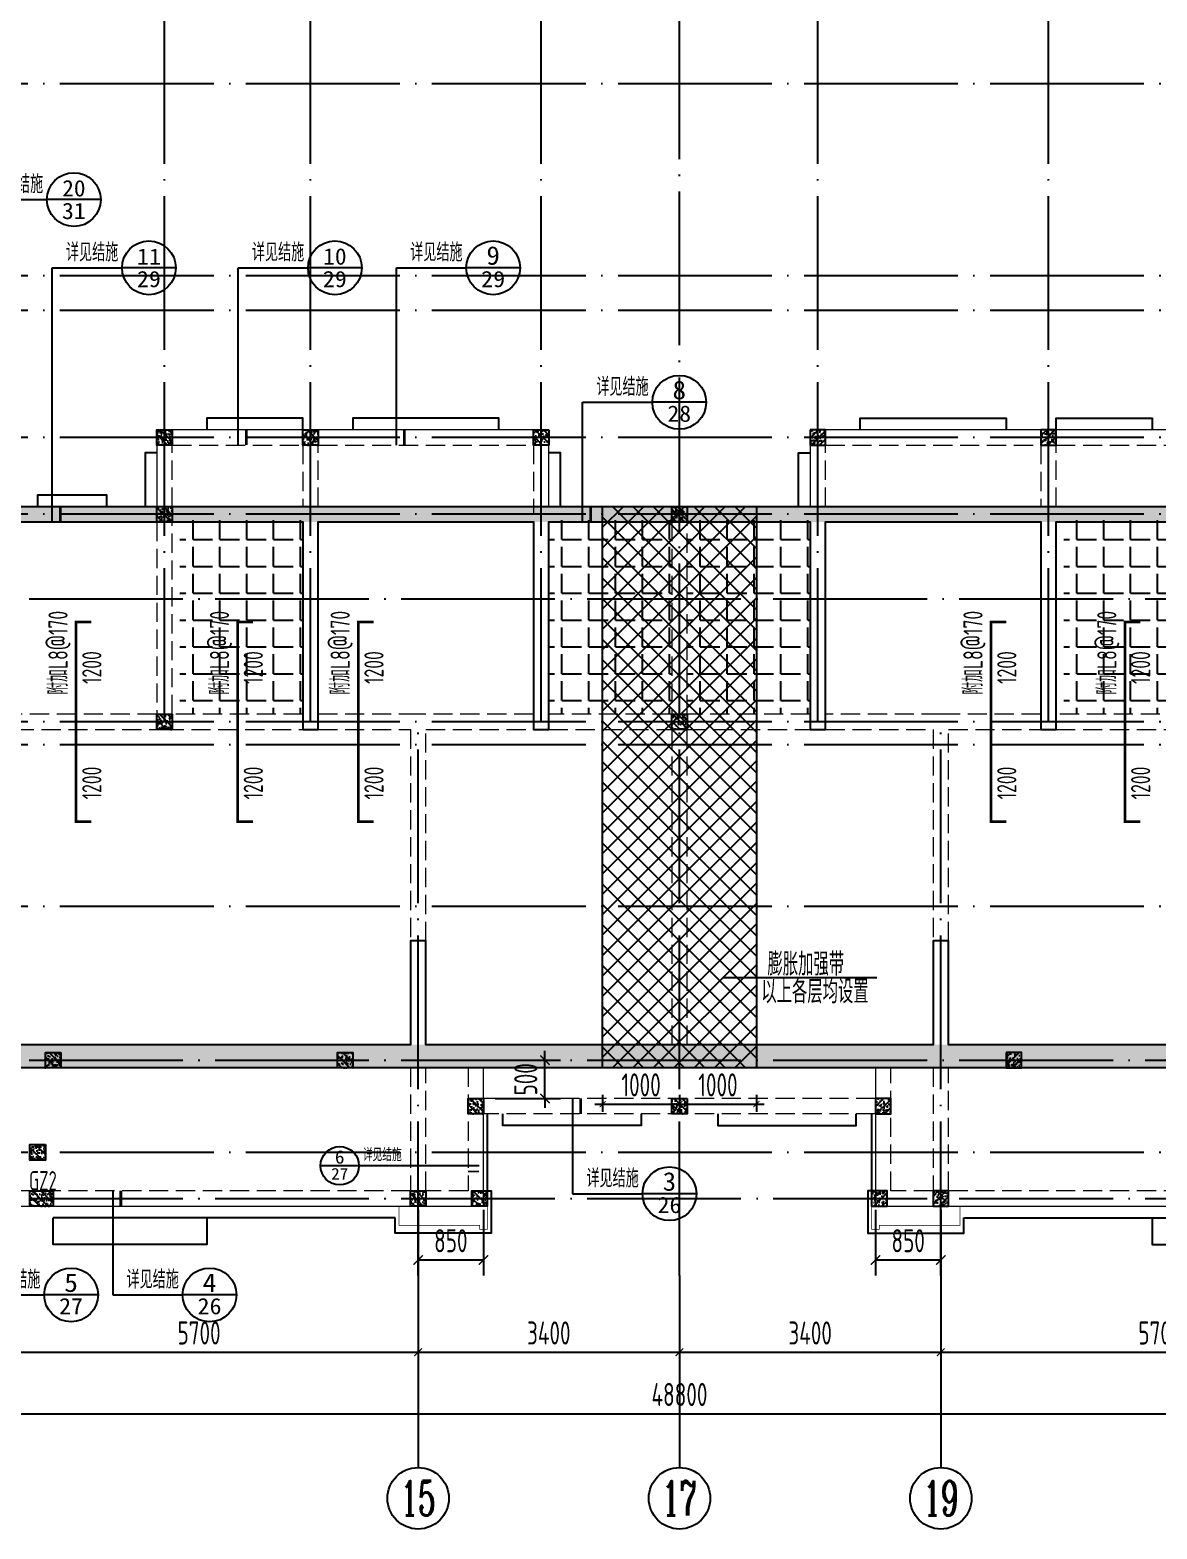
# Model space of a CAD drawing. Extents: x 826826 to 1642106, y -156213 to 399140.
# Drawn here: x 1301711 to 1316373, y 322702 to 342202 of the extents above; entities that cross this region are included whole.
import ezdxf
from ezdxf.enums import TextEntityAlignment as Align

# ---------------------------------------------------------------- set-up
doc = ezdxf.new("R2010")
doc.units = 0
doc.header["$LTSCALE"] = 1000
doc.linetypes.add('DASH', pattern=[0.35, 0.25, -0.1])
doc.linetypes.add('DOTE', pattern=[2.42, 2, -0.2, 0.02, -0.2])
doc.layers.get('0').update_dxf_attribs({"linetype": 'CONTINUOUS'})
doc.layers.get('DEFPOINTS').update_dxf_attribs({"linetype": 'CONTINUOUS'})
for name, color, linetype in [('A-AXIS', 1, 'CONTINUOUS'), ('A-DOTE', 10, 'DOTE'), ('AXIS_TEXT', 4, 'CONTINUOUS'), ('DIM', 2, 'CONTINUOUS'), ('DIM_IDEN', 67, 'CONTINUOUS'), ('HATCH', 8, 'CONTINUOUS'), ('PUB_TEXT', 2, 'CONTINUOUS'), ('ROOF', 183, 'CONTINUOUS'), ('S-B板填充', 251, 'CONTINUOUS'), ('S-B板配筋', 6, 'CONTINUOUS'), ('S-B板配筋号', 7, 'CONTINUOUS'), ('S-L主梁线', 4, 'DASH'), ('S-Q墙实线', 6, 'CONTINUOUS'), ('S-Q墙标注', 3, 'CONTINUOUS'), ('S-Y一般标注', 3, 'CONTINUOUS'), ('S-构造柱', 212, 'CONTINUOUS'), ('S-构造柱编号', 130, 'CONTINUOUS'), ('S-楼板文字', 7, 'CONTINUOUS'), ('S-洞口边线', 7, 'CONTINUOUS'), ('后浇带', 8, 'CONTINUOUS'), ('看线', 251, 'CONTINUOUS')]:
    doc.layers.add(name, color=color, linetype=linetype)
doc.layers.add('配箍校核', color=34, linetype='CONTINUOUS', plot=False)
doc.styles.add('_TCH_AXIS', font='COMPLEX', dxfattribs={"bigfont": 'GBCBIG'})
doc.styles.add('_TCH_LABEL', font='simhei.ttf')
doc.styles.add('COMPLEX', font='COMPLEX')
doc.styles.add('TSSD_DIMENSION', font='Tssdeng.shx', dxfattribs={"width": 0.7, "bigfont": 'tssdchn.shx'})
doc.styles.add('TSSD_REIN', font='tssdeng.shx', dxfattribs={"width": 0.7, "height": 300, "bigfont": 'tssdchn.shx'})
doc.styles.add('结构文字', font='zstxt.shx', dxfattribs={"width": 0.7, "bigfont": 'zshz.shx'})
doc.dimstyles.new('STRUCK', dxfattribs={"dimtxt": 400, "dimasz": 121, "dimexe": 200, "dimexo": 150, "dimgap": 115, "dimtad": 1, "dimdec": 0, "dimdsep": 46, "dimtxsty": '结构文字', "dimblk": 'ARCHTICK', "dimcen": 400, "dimclrd": 3, "dimclre": 3, "dimclrt": 7, "dimadec": 0, "dimazin": 0, "dimtfac": 1, "dimtdec": 0, "dimtix": 1, "dimtmove": 2, "dimatfit": 3, "dimldrblk": '_DIMX', "dimfxl": 0, "dimtolj": 1, "dimtzin": 0, "dimarcsym": 0})
doc.dimstyles.new('TSSD_100_100$0', dxfattribs={"dimtxt": 300, "dimasz": 80, "dimexe": 100, "dimexo": 250, "dimgap": 100, "dimtad": 1, "dimdec": 0, "dimzin": 0, "dimdsep": 46, "dimtxsty": 'TSSD_DIMENSION', "dimblk": 'ARCHTICK', "dimcen": 0, "dimdle": 100, "dimclrd": 3, "dimclre": 3, "dimclrt": 7, "dimadec": 0, "dimazin": 0, "dimtfac": 1, "dimtdec": 0, "dimtix": 1, "dimtmove": 2, "dimatfit": 3, "dimldrblk": 'ARCHTICK', "dimfxl": 0, "dimtolj": 1, "dimtzin": 0, "dimarcsym": 0})

# ---------------------------------------------------------------- blocks, each defined once
blk = doc.blocks.new('_ArchTick')
at = {"color": 0, "linetype": 'ByBlock', "const_width": 0.15}
blk.add_lwpolyline([(-0.5, -0.5), (0.5, 0.5)], dxfattribs=at)
blk = doc.blocks.new('*D82')
at = {"layer": 'DEFPOINTS', "color": 0}
for p in [(768521, 333282), (774221, 333282), (774221, 332282)]:
    blk.add_point(p, dxfattribs=at)
at = {"layer": 'S-Y一般标注', "color": 0, "lineweight": -2}
for p, q in [((768521, 333032), (768521, 332182)), ((774221, 333032), (774221, 332182)), ((768421, 332282), (774321, 332282))]:
    blk.add_line(p, q, dxfattribs=at)
at = {"layer": 'S-Y一般标注', "color": 0, "lineweight": -2, "xscale": 100, "yscale": 100, "zscale": 100, "rotation": 180}
blk.add_blockref('_ArchTick', (768521, 332282), dxfattribs=at)
at = {"layer": 'S-Y一般标注', "color": 0, "lineweight": -2, "xscale": 100, "yscale": 100, "zscale": 100}
blk.add_blockref('_ArchTick', (774221, 332282), dxfattribs=at)
at = {"layer": 'S-Y一般标注', "color": 7, "insert": (771371, 332532), "char_height": 300, "attachment_point": 5, "style": 'TSSD_DIMENSION'}
blk.add_mtext('\\A1;5700', dxfattribs=at)
blk = doc.blocks.new('*D83')
at = {"layer": 'DEFPOINTS', "color": 0}
for p in [(765121, 333282), (768521, 333282), (768521, 332282)]:
    blk.add_point(p, dxfattribs=at)
at = {"layer": 'S-Y一般标注', "color": 0, "lineweight": -2}
for p, q in [((765121, 333032), (765121, 332182)), ((768521, 333032), (768521, 332182)), ((765021, 332282), (768621, 332282))]:
    blk.add_line(p, q, dxfattribs=at)
at = {"layer": 'S-Y一般标注', "color": 0, "lineweight": -2, "xscale": 100, "yscale": 100, "zscale": 100, "rotation": 180}
blk.add_blockref('_ArchTick', (765121, 332282), dxfattribs=at)
at = {"layer": 'S-Y一般标注', "color": 0, "lineweight": -2, "xscale": 100, "yscale": 100, "zscale": 100}
blk.add_blockref('_ArchTick', (768521, 332282), dxfattribs=at)
at = {"layer": 'S-Y一般标注', "color": 7, "insert": (766821, 332532), "char_height": 300, "attachment_point": 5, "style": 'TSSD_DIMENSION'}
blk.add_mtext('\\A1;3400', dxfattribs=at)
blk = doc.blocks.new('*D64')
at = {"layer": 'DEFPOINTS', "color": 0}
for p in [(756021, 333282), (761721, 333282), (761721, 332282)]:
    blk.add_point(p, dxfattribs=at)
at = {"layer": 'S-Y一般标注', "color": 0, "lineweight": -2}
for p, q in [((756021, 333032), (756021, 332182)), ((761721, 333032), (761721, 332182)), ((755921, 332282), (761821, 332282))]:
    blk.add_line(p, q, dxfattribs=at)
at = {"layer": 'S-Y一般标注', "color": 0, "lineweight": -2, "xscale": 100, "yscale": 100, "zscale": 100, "rotation": 180}
blk.add_blockref('_ArchTick', (756021, 332282), dxfattribs=at)
at = {"layer": 'S-Y一般标注', "color": 0, "lineweight": -2, "xscale": 100, "yscale": 100, "zscale": 100}
blk.add_blockref('_ArchTick', (761721, 332282), dxfattribs=at)
at = {"layer": 'S-Y一般标注', "color": 7, "insert": (758871, 332532), "char_height": 300, "attachment_point": 5, "style": 'TSSD_DIMENSION'}
blk.add_mtext('\\A1;5700', dxfattribs=at)
blk = doc.blocks.new('*D65')
at = {"layer": 'DEFPOINTS', "color": 0}
for p in [(761721, 333282), (765121, 333282), (765121, 332282)]:
    blk.add_point(p, dxfattribs=at)
at = {"layer": 'S-Y一般标注', "color": 0, "lineweight": -2}
for p, q in [((761721, 333032), (761721, 332182)), ((765121, 333032), (765121, 332182)), ((761621, 332282), (765221, 332282))]:
    blk.add_line(p, q, dxfattribs=at)
at = {"layer": 'S-Y一般标注', "color": 0, "lineweight": -2, "xscale": 100, "yscale": 100, "zscale": 100, "rotation": 180}
blk.add_blockref('_ArchTick', (761721, 332282), dxfattribs=at)
at = {"layer": 'S-Y一般标注', "color": 0, "lineweight": -2, "xscale": 100, "yscale": 100, "zscale": 100}
blk.add_blockref('_ArchTick', (765121, 332282), dxfattribs=at)
at = {"layer": 'S-Y一般标注', "color": 7, "insert": (763421, 332532), "char_height": 300, "attachment_point": 5, "style": 'TSSD_DIMENSION'}
blk.add_mtext('\\A1;3400', dxfattribs=at)
blk = doc.blocks.new('*D66')
at = {"layer": 'DEFPOINTS', "color": 0}
for p in [(740721, 333282), (789521, 333282), (789521, 331482)]:
    blk.add_point(p, dxfattribs=at)
at = {"layer": 'S-Y一般标注', "color": 0, "lineweight": -2}
for p, q in [((740721, 333032), (740721, 331382)), ((789521, 333032), (789521, 331382)), ((740621, 331482), (789621, 331482))]:
    blk.add_line(p, q, dxfattribs=at)
at = {"layer": 'S-Y一般标注', "color": 0, "lineweight": -2, "xscale": 100, "yscale": 100, "zscale": 100, "rotation": 180}
blk.add_blockref('_ArchTick', (740721, 331482), dxfattribs=at)
at = {"layer": 'S-Y一般标注', "color": 0, "lineweight": -2, "xscale": 100, "yscale": 100, "zscale": 100}
blk.add_blockref('_ArchTick', (789521, 331482), dxfattribs=at)
at = {"layer": 'S-Y一般标注', "color": 7, "insert": (765121, 331732), "char_height": 300, "attachment_point": 5, "style": 'TSSD_DIMENSION'}
blk.add_mtext('\\A1;48800', dxfattribs=at)
blk = doc.blocks.new('_AXISO')
blk.add_circle((0, 0), 0.5)
at = {"layer": 'AXIS_TEXT', "style": 'COMPLEX', "width": 1.041667}
blk.add_attdef('A', text='', height=0.56, dxfattribs=at).set_placement((-0.25, -0.28), (0.25, -0.28), align=Align.FIT)
blk = doc.blocks.new('20210801.20074634')
at = {"layer": 'S-B板填充'}
h = blk.add_hatch(dxfattribs=at)
h.set_pattern_fill('ANGLE', color=252, scale=50, style=0)
h.set_pattern_definition([(0, (115333.95, -145343.86), (0, 349.25), [254, -95.25]), (90, (115333.95, -145343.86), (-349.25, 2e-14), [254, -95.25])])
h.paths.add_polyline_path([(17700, 2900), (19300, 2900), (19300, 300), (17700, 300)])
h = blk.add_hatch(dxfattribs=at)
h.set_pattern_fill('ANGLE', color=252, scale=50, style=0)
h.set_pattern_definition([(0, (120133.95, -145343.86), (0, 349.25), [254, -95.25]), (90, (120133.95, -145343.86), (-349.25, 2e-14), [254, -95.25])])
h.paths.add_polyline_path([(22500, 2900), (24100, 2900), (24100, 300), (22500, 300)])
h = blk.add_hatch(dxfattribs=at)
h.set_pattern_fill('ANGLE', color=252, scale=50, style=0)
h.set_pattern_definition([(0, (121933.95, -145343.86), (0, 349.25), [254, -95.25]), (90, (121933.95, -145343.86), (-349.25, 2e-14), [254, -95.25])])
h.paths.add_polyline_path([(24300, 2900), (25900, 2900), (25900, 300), (24300, 300)])
h = blk.add_hatch(dxfattribs=at)
h.set_pattern_fill('ANGLE', color=252, scale=50, style=0)
h.set_pattern_definition([(0, (126833.95, -145343.86), (0, 349.25), [254, -95.25]), (90, (126833.95, -145343.86), (-349.25, 2e-14), [254, -95.25])])
h.paths.add_polyline_path([(29200, 2900), (30800, 2900), (30800, 300), (29200, 300)])
blk = doc.blocks.new('20210802.04404787')
at = {"color": 30, "const_width": 8}
for points in [[(22150, 500), (22150, 200), (22050, 200), (22050, 250), (21000, 250), (21000, 500)], [(27150, 500), (27150, 200), (27250, 200), (27250, 250), (28300, 250), (28300, 500)]]:
    blk.add_lwpolyline(points, dxfattribs=at)
at = {"layer": '看线', "color": 202, "ltscale": 0.5}
for points in [[(19750, 10600), (19750, 10750), (18500, 10750), (18500, 10600)], [(22300, 10600), (22300, 10750), (20400, 10750), (20400, 10600)], [(27000, 10600), (27000, 10750), (28900, 10750), (28900, 10600)], [(29550, 10600), (29550, 10750), (30800, 10750), (30800, 10600)], [(17850, 10300), (17700, 10300), (17700, 9600)], [(23100, 9600), (23100, 10300), (22950, 10300)], [(26200, 9600), (26200, 10300), (26350, 10300)], [(17200, 9600), (17200, 9750), (16300, 9750), (16300, 9600)], [(22150, 1700), (22150, 700)], [(24150, 1700), (24150, 1550), (22350, 1550), (22350, 1700)], [(25150, 1700), (25150, 1550), (26950, 1550), (26950, 1700)], [(27150, 1700), (27150, 700)], [(18500, 350), (18500, 0), (16500, 0), (16500, 350)], [(20950, 350), (16500, 350)], [(28350, 350), (32800, 350)], [(30800, 350), (30800, 0), (32800, 0), (32800, 350)]]:
    blk.add_lwpolyline(points, dxfattribs=at)
at = {"layer": '看线', "color": 201}
for points in [[(22150, 700), (22200, 700), (22200, 150), (20950, 150), (20950, 350)], [(27150, 700), (27100, 700), (27100, 150), (28350, 150), (28350, 350)]]:
    blk.add_lwpolyline(points, dxfattribs=at)
blk = doc.blocks.new('20210809.11542102')
at = {"layer": 'S-L主梁线', "linetype": 'ByBlock', "lineweight": 18}
for p, q in [((-1440468, -105484), (-1440468, -106484)), ((-1438468, -105484), (-1440468, -105484)), ((-1435369, -105484), (-1438468, -105484)), ((-1435368, -106484), (-1435369, -105484)), ((-1428868, -105484), (-1431968, -105484)), ((-1431968, -105484), (-1431968, -106484)), ((-1426868, -105484), (-1428868, -105484)), ((-1436218, -115584), (-1436218, -113784)), ((-1431118, -113784), (-1431118, -115584)), ((-1454668, -115584), (-1436218, -115584)), ((-1431118, -115584), (-1411818, -115584))]:
    blk.add_line(p, q, dxfattribs=at)
at = {"layer": 'S-L主梁线', "linetype": 'DASH', "lineweight": 18}
for p, q in [((-1440268, -106484), (-1440268, -105684)), ((-1440268, -105684), (-1438568, -105684)), ((-1438568, -105684), (-1438568, -106484)), ((-1438368, -106484), (-1438368, -105684)), ((-1438368, -105684), (-1435569, -105684)), ((-1435569, -105684), (-1435568, -106584)), ((-1431768, -105684), (-1428968, -105684)), ((-1431768, -106484), (-1431768, -105684)), ((-1428968, -105684), (-1428968, -106484)), ((-1428768, -106484), (-1428768, -105684)), ((-1428768, -105684), (-1427068, -105684)), ((-1440468, -106684), (-1440468, -109184)), ((-1440268, -109184), (-1440268, -106684)), ((-1433768, -106684), (-1433768, -109184)), ((-1433568, -109184), (-1433568, -106684)), ((-1440468, -109184), (-1442668, -109184)), ((-1438568, -109184), (-1440268, -109184)), ((-1437068, -109184), (-1438368, -109184)), ((-1435569, -109184), (-1437068, -109184)), ((-1433768, -109184), (-1435369, -109184)), ((-1431968, -109184), (-1433568, -109184)), ((-1430268, -109184), (-1431768, -109184)), ((-1428968, -109184), (-1430268, -109184)), ((-1427068, -109184), (-1428768, -109184)), ((-1442668, -109384), (-1440368, -109384)), ((-1440368, -109384), (-1438568, -109384)), ((-1438368, -109384), (-1437168, -109384)), ((-1437168, -109384), (-1437168, -112134)), ((-1436968, -112134), (-1436968, -109384)), ((-1436968, -109384), (-1435569, -109384)), ((-1435369, -109384), (-1433768, -109384)), ((-1433768, -109384), (-1433768, -113484)), ((-1433568, -113484), (-1433568, -109384)), ((-1433568, -109384), (-1431968, -109384)), ((-1431768, -109384), (-1430368, -109384)), ((-1430368, -109384), (-1430368, -112134)), ((-1430168, -112134), (-1430168, -109384)), ((-1430168, -109384), (-1428968, -109384)), ((-1428768, -109384), (-1426968, -109384)), ((-1437168, -113784), (-1437168, -115384)), ((-1436968, -115384), (-1436968, -113784)), ((-1436418, -113784), (-1436418, -115384)), ((-1430918, -115384), (-1430918, -113784)), ((-1430368, -113784), (-1430368, -115384)), ((-1430168, -115384), (-1430168, -113784)), ((-1431118, -114184), (-1436218, -114184)), ((-1431118, -114384), (-1436218, -114384)), ((-1437168, -115384), (-1442668, -115384)), ((-1436418, -115384), (-1436968, -115384)), ((-1430368, -115384), (-1430918, -115384)), ((-1424668, -115384), (-1430168, -115384))]:
    blk.add_line(p, q, dxfattribs=at)
at = {"layer": 'S-Q墙实线'}
for points in [[(-1458168, -106484), (-1448868, -106484), (-1448868, -107584), (-1447369, -107584), (-1447369, -105534), (-1448168, -105534), (-1448168, -105334), (-1447369, -105334), (-1447369, -105134), (-1444368, -105134), (-1444368, -105334), (-1443568, -105334), (-1443568, -105534), (-1444368, -105534), (-1444368, -107584), (-1442868, -107584), (-1442868, -106484), (-1424468, -106484)], [(-1424668, -113784), (-1430168, -113784), (-1442668, -113784), (-1442668, -114984), (-1449068, -114984), (-1449068, -113784), (-1454568, -113784), (-1458168, -113784), (-1458168, -106484)], [(-1442668, -106684), (-1438568, -106684), (-1438568, -109384), (-1438368, -109384), (-1438368, -106684), (-1435568, -106684), (-1435569, -109384), (-1435369, -109384), (-1435368, -106684), (-1431968, -106684), (-1431968, -109384), (-1431768, -109384), (-1431768, -106684), (-1428968, -106684), (-1428968, -109384), (-1428768, -109384), (-1428768, -106684), (-1424668, -106684)], [(-1424668, -113484), (-1430168, -113484), (-1430168, -112134), (-1430368, -112134), (-1430368, -113484), (-1436968, -113484), (-1436968, -112134), (-1437168, -112134), (-1437168, -113484), (-1442668, -113484)]]:
    blk.add_lwpolyline(points, dxfattribs=at)
blk = doc.blocks.new('20210730.02141516')
at = {"layer": 'S-构造柱'}
h = blk.add_hatch(dxfattribs=at)
h.set_pattern_fill('ARMORED', color=256, scale=15, angle=-90, style=0)
h.set_pattern_definition([(320, (-154189.41, 3278673.45), (-9.4128202, -107.5890274), [11.25, -123.75]), (265, (-154189.41, 3278673.45), (112.82882, 20.8127), [9, -99]), (10.4514, (-154190.19, 3278664.49), (103.4159313, -86.7764073), [9.5610285, -105.1713168]), (316.1842, (-154159.41, 3278673.45), (-24.827852, -160.0861573), [16.875, -185.625]), (6.6356, (-154161.48, 3278660.11), (146.117681, -140.199406), [14.341543, -157.75695]), (261.1842, (-154159.41, 3278673.45), (146.11779, -140.199292), [13.5, -148.5]), (291, (-154166.91, 3278658.45), (-60.3928336, -89.5360578), [11.25, -123.75]), (236, (-154166.91, 3278658.45), (108.7725068, -36.4972998), [9, -99]), (341.4514, (-154171.94, 3278650.99), (48.3795745, -126.0333943), [9.5610285, -105.1713168]), (307.5, (-154189.41, 3278673.454), (49.93407807, -1.8239783), [0, -97.8, 0, -100.5, 0, -99.375]), (277.5, (-154189.41, 3278673.454), (59.1617568, -39.4604306), [0, -57.3, 0, -95.55, 0, -37.875]), (237.5, (-154189.41, 3278706.904), (-3.38323076, -80.07336543), [0, -37.5, 0, -117, 0, -155.25]), (227.5, (-154189.41, 3278721.904), (15.0157473, -87.4779254), [0, -48.75, 0, -77.7, 0, -110.25]), (315, (-154189.41, 3278673.454), (53.0330086, 53.0330086), [])])
h.paths.add_polyline_path([(200, 200), (200, 0), (0, 0), (0, 200)])
blk.add_lwpolyline([(200, 200), (200, 0), (0, 0), (0, 200)], close=True, dxfattribs=at)
blk = doc.blocks.new('20210809.18224761')
at = {"layer": 'S-构造柱'}
h = blk.add_hatch(dxfattribs=at)
h.set_pattern_fill('ARMORED', color=256, scale=15, angle=-90, style=0)
h.set_pattern_definition([(320, (-154189.41, 3278673.45), (-9.4128202, -107.5890274), [11.25, -123.75]), (265, (-154189.41, 3278673.45), (112.82882, 20.8127), [9, -99]), (10.4514, (-154190.19, 3278664.49), (103.4159313, -86.7764073), [9.5610285, -105.1713168]), (316.1842, (-154159.41, 3278673.45), (-24.827852, -160.0861573), [16.875, -185.625]), (6.6356, (-154161.48, 3278660.11), (146.117681, -140.199406), [14.341543, -157.75695]), (261.1842, (-154159.41, 3278673.45), (146.11779, -140.199292), [13.5, -148.5]), (291, (-154166.91, 3278658.45), (-60.3928336, -89.5360578), [11.25, -123.75]), (236, (-154166.91, 3278658.45), (108.7725068, -36.4972998), [9, -99]), (341.4514, (-154171.94, 3278650.99), (48.3795745, -126.0333943), [9.5610285, -105.1713168]), (307.5, (-154189.41, 3278673.454), (49.93407807, -1.8239783), [0, -97.8, 0, -100.5, 0, -99.375]), (277.5, (-154189.41, 3278673.454), (59.1617568, -39.4604306), [0, -57.3, 0, -95.55, 0, -37.875]), (237.5, (-154189.41, 3278706.904), (-3.38323076, -80.07336543), [0, -37.5, 0, -117, 0, -155.25]), (227.5, (-154189.41, 3278721.904), (15.0157473, -87.4779254), [0, -48.75, 0, -77.7, 0, -110.25]), (315, (-154189.41, 3278673.454), (53.0330086, 53.0330086), [])])
h.paths.add_polyline_path([(300, 200), (300, 0), (0, 0), (0, 200)])
blk.add_lwpolyline([(300, 200), (300, 0), (0, 0), (0, 200)], close=True, dxfattribs=at)
blk = doc.blocks.new('20210809.18235135')
at = {"layer": '配箍校核'}
blk.add_blockref('20210809.18224761', (12, 0), dxfattribs=at)
at = {"layer": 'S-构造柱编号', "color": 2, "linetype": 'ByBlock', "style": 'TSSD_REIN', "width": 0.65}
blk.add_text('GZ2', height=250, dxfattribs=at).set_placement((0, 206, 0))
blk = doc.blocks.new('20210805.12141193')
at = {"layer": 'DIM_IDEN'}
for p, q in [((17642, 15098), (18487, 15098)), ((19187, 15098), (18487, 15098)), ((18555, 14211), (19464, 14211)), ((18555, 10905), (18555, 14211)), ((20164, 14211), (19464, 14211)), ((20974, 14211), (21883, 14211)), ((20974, 11905), (20974, 14211)), ((22583, 14211), (21883, 14211)), ((23033, 14211), (23942, 14211)), ((23033, 11905), (23033, 14211)), ((24642, 14211), (23942, 14211)), ((25454, 12461), (26363, 12461)), ((25454, 10905), (25454, 12461)), ((27063, 12461), (26363, 12461)), ((25326, 3405), (25326, 2166)), ((22546, 2530), (22046, 2530)), ((23662, 2530), (22546, 2530)), ((24109, 2530), (23662, 2530)), ((19343, 2205), (19343, 850)), ((25326, 2166), (26235, 2166)), ((26935, 2166), (26235, 2166)), ((17542, 850), (18451, 850)), ((19151, 850), (18451, 850)), ((19343, 850), (20252, 850)), ((20952, 850), (20252, 850))]:
    blk.add_line(p, q, dxfattribs=at)
for points, const_width in [([(21079, 11905), (21079, 12105)], 35), ([(23138, 11905), (23138, 12105)], 35), ([(18660, 10905), (18660, 11105)], 35), ([(25559, 10905), (25559, 11105)], 35), ([(25431, 3405), (25431, 3205)], 35), ([(24109, 2455), (23966, 2455)], 25), ([(19448, 2205), (19448, 2005)], 35)]:
    blk.add_lwpolyline(points, dxfattribs=dict(at, const_width=const_width))
for centre, radius in [((18837, 15098), 350), ((19814, 14211), 350), ((22233, 14211), 350), ((24292, 14211), 350), ((26713, 12461), 350), ((22296, 2530), 250), ((26585, 2166), 350), ((18801, 850), 350), ((20602, 850), 350)]:
    blk.add_circle(centre, radius, dxfattribs=at)
at = {"layer": 'PUB_TEXT', "style": '_TCH_AXIS'}
for height, p in [(236.3, (17757, 15182)), (236.3, (18734, 14295)), (236.3, (21153, 14295)), (236.3, (23213, 14295)), (236.3, (25634, 12545)), (168.8, (22596, 2589)), (236.3, (25505, 2249)), (236.3, (17721, 933)), (236.3, (19522, 933))]:
    blk.add_text('详见结施', height=height, dxfattribs=at).set_placement(p)
at = {"layer": 'PUB_TEXT', "style": '_TCH_LABEL'}
for s, height, width, p, p2 in [('20', 213.8, 0.988889, (18685, 15139), (18989, 15139)), ('31', 212.3, 1.011364, (18682, 14845), (18991, 14845)), ('11', 210.8, 1.034884, (19657, 14252), (19971, 14252)), ('10', 213.8, 0.988889, (22081, 14252), (22385, 14252)), ('9', 242, 1.011364, (24204, 14250), (24380, 14250)), ('29', 211.6, 1.022989, (19658, 13959), (19969, 13959)), ('29', 211.6, 1.022989, (22077, 13959), (22388, 13959)), ('29', 211.6, 1.022989, (24136, 13959), (24448, 13959)), ('8', 242, 1.017143, (26625, 12500), (26801, 12500)), ('28', 212.3, 1.011364, (26559, 12208), (26867, 12208)), ('6', 173, 1.011364, (22233, 2558), (22358, 2558)), ('27', 151.1, 1.022989, (22184, 2350), (22407, 2350)), ('3', 242, 1.00565, (26498, 2205), (26672, 2205)), ('26', 211.6, 1.022989, (26429, 1914), (26741, 1914)), ('5', 241, 1.028902, (18711, 889), (18890, 889)), ('4', 241, 1.034884, (20512, 889), (20692, 889)), ('27', 211.6, 1.022989, (18645, 598), (18956, 598)), ('26', 211.6, 1.022989, (20446, 598), (20758, 598))]:
    blk.add_text(s, height=height, dxfattribs=dict(at, width=width)).set_placement(p, p2, align=Align.FIT)
blk = doc.blocks.new('*D2621')
at = {"layer": 'DEFPOINTS', "color": 0}
for p in [(1307611, 328802), (1308411, 328802), (1307611, 328302)]:
    blk.add_point(p, dxfattribs=at)
at = {"layer": 'S-Q墙标注', "color": 3, "lineweight": -2}
for p, q in [((1307761, 328802), (1308611, 328802)), ((1308411, 328802), (1308411, 328923)), ((1308411, 328302), (1308411, 328802)), ((1307761, 328302), (1308611, 328302)), ((1308411, 328302), (1308411, 328181))]:
    blk.add_line(p, q, dxfattribs=at)
at = {"layer": 'S-Q墙标注', "color": 3, "lineweight": -2, "xscale": 121, "yscale": 121, "zscale": 121}
for p, rotation in [((1308411, 328802), 270), ((1308411, 328302), 90)]:
    blk.add_blockref('_ArchTick', p, dxfattribs=dict(at, rotation=rotation))
at = {"layer": 'S-Q墙标注', "color": 7, "insert": (1308161, 328552), "char_height": 300, "attachment_point": 5, "rotation": 90, "style": 'TSSD_REIN'}
blk.add_mtext('\\A1;500', dxfattribs=at)
blk = doc.blocks.new('_DIMX')
blk.add_line((-150, 0), (150, 0))
at = {"const_width": 50}
blk.add_lwpolyline([(-70, -70), (70, 70)], dxfattribs=at)
blk = doc.blocks.new('*D2625')
at = {"layer": 'DEFPOINTS', "color": 0}
for p in [(1306761, 327002), (1307611, 327002), (1307611, 326202)]:
    blk.add_point(p, dxfattribs=at)
at = {"layer": 'S-Q墙标注', "color": 3, "lineweight": -2}
for p, q in [((1306761, 326852), (1306761, 326002)), ((1307611, 326852), (1307611, 326002)), ((1306761, 326202), (1307611, 326202))]:
    blk.add_line(p, q, dxfattribs=at)
at = {"layer": 'S-Q墙标注', "color": 3, "lineweight": -2, "xscale": 121, "yscale": 121, "zscale": 121, "rotation": 180}
blk.add_blockref('_ArchTick', (1306761, 326202), dxfattribs=at)
at = {"layer": 'S-Q墙标注', "color": 3, "lineweight": -2, "xscale": 121, "yscale": 121, "zscale": 121}
blk.add_blockref('_ArchTick', (1307611, 326202), dxfattribs=at)
at = {"layer": 'S-Q墙标注', "color": 7, "insert": (1307186, 326452), "char_height": 300, "attachment_point": 5, "style": 'TSSD_REIN'}
blk.add_mtext('\\A1;850', dxfattribs=at)
blk = doc.blocks.new('*D2626')
at = {"layer": 'DEFPOINTS', "color": 0}
for p in [(1312711, 327002), (1313561, 327002), (1313561, 326202)]:
    blk.add_point(p, dxfattribs=at)
at = {"layer": 'S-Q墙标注', "color": 3, "lineweight": -2}
for p, q in [((1312711, 326852), (1312711, 326002)), ((1313561, 326852), (1313561, 326002)), ((1312711, 326202), (1313561, 326202))]:
    blk.add_line(p, q, dxfattribs=at)
at = {"layer": 'S-Q墙标注', "color": 3, "lineweight": -2, "xscale": 121, "yscale": 121, "zscale": 121, "rotation": 180}
blk.add_blockref('_ArchTick', (1312711, 326202), dxfattribs=at)
at = {"layer": 'S-Q墙标注', "color": 3, "lineweight": -2, "xscale": 121, "yscale": 121, "zscale": 121}
blk.add_blockref('_ArchTick', (1313561, 326202), dxfattribs=at)
at = {"layer": 'S-Q墙标注', "color": 7, "insert": (1313136, 326452), "char_height": 300, "attachment_point": 5, "style": 'TSSD_REIN'}
blk.add_mtext('\\A1;850', dxfattribs=at)
blk = doc.blocks.new('*D2688')
at = {"layer": 'DEFPOINTS', "color": 0}
for p in [(1309161, 328602), (1310161, 328602), (1310161, 328229)]:
    blk.add_point(p, dxfattribs=at)
at = {"layer": 'DIM', "color": 3, "lineweight": -2}
for p, q in [((1309061, 328229), (1310261, 328229)), ((1309161, 328352), (1309161, 328129)), ((1310161, 328352), (1310161, 328129))]:
    blk.add_line(p, q, dxfattribs=at)
at = {"layer": 'DIM', "color": 3, "lineweight": -2, "xscale": 80, "yscale": 80, "zscale": 80, "rotation": 180}
blk.add_blockref('_ArchTick', (1309161, 328229), dxfattribs=at)
at = {"layer": 'DIM', "color": 3, "lineweight": -2, "xscale": 80, "yscale": 80, "zscale": 80}
blk.add_blockref('_ArchTick', (1310161, 328229), dxfattribs=at)
at = {"layer": 'DIM', "color": 7, "insert": (1309661, 328479), "char_height": 300, "attachment_point": 5, "style": 'TSSD_DIMENSION'}
blk.add_mtext('\\A1;1000', dxfattribs=at)
blk = doc.blocks.new('*D2689')
at = {"layer": 'DEFPOINTS', "color": 0}
for p in [(1310161, 328602), (1311161, 328602), (1311161, 328229)]:
    blk.add_point(p, dxfattribs=at)
at = {"layer": 'DIM', "color": 3, "lineweight": -2}
for p, q in [((1310061, 328229), (1311261, 328229)), ((1310161, 328352), (1310161, 328129)), ((1311161, 328352), (1311161, 328129))]:
    blk.add_line(p, q, dxfattribs=at)
at = {"layer": 'DIM', "color": 3, "lineweight": -2, "xscale": 80, "yscale": 80, "zscale": 80, "rotation": 180}
blk.add_blockref('_ArchTick', (1310161, 328229), dxfattribs=at)
at = {"layer": 'DIM', "color": 3, "lineweight": -2, "xscale": 80, "yscale": 80, "zscale": 80}
blk.add_blockref('_ArchTick', (1311161, 328229), dxfattribs=at)
at = {"layer": 'DIM', "color": 7, "insert": (1310661, 328479), "char_height": 300, "attachment_point": 5, "style": 'TSSD_DIMENSION'}
blk.add_mtext('\\A1;1000', dxfattribs=at)
blk = doc.blocks.new('20210801.08473688')
at = {"layer": 'A-AXIS'}
for p, q in [((25300, 3300), (25300, 800)), ((28700, 3300), (28700, 800)), ((32100, 3300), (32100, 800))]:
    blk.add_line(p, q, dxfattribs=at)
at = {"layer": 'A-DOTE'}
for p, q in [((22000, 10500), (22000, 19800)), ((23900, 10500), (23900, 19800)), ((26900, 10500), (26900, 19800)), ((28700, 3300), (28700, 19800)), ((30500, 10500), (30500, 19800)), ((33500, 10500), (33500, 19800)), ((54100, 18800), (3300, 18800)), ((54100, 16300), (3300, 16300)), ((54100, 15850), (3300, 15850)), ((54100, 14200), (3300, 14200)), ((54100, 13200), (3300, 13200)), ((3300, 12100), (54100, 12100)), ((54100, 10500), (3300, 10500)), ((25300, 3300), (25300, 10500)), ((32100, 3300), (32100, 10500)), ((54100, 10200), (3300, 10200)), ((54100, 8100), (3300, 8100)), ((3300, 6100), (54100, 6100)), ((54100, 4900), (3300, 4900)), ((3300, 4300), (54100, 4300))]:
    blk.add_line(p, q, dxfattribs=at)
at = {"layer": 'A-AXIS'}
ref = blk.add_blockref('_AXISO', (25300, 400), dxfattribs=dict(at, xscale=800, yscale=800, zscale=800))
ref.add_attrib('A', '15', dxfattribs={"layer": 'AXIS_TEXT', "height": 452.55, "style": '_TCH_AXIS', "width": 0.724138}).set_placement((25073.7, 173.7), (25526.3, 173.7), align=Align.FIT)
ref = blk.add_blockref('_AXISO', (28700, 400), dxfattribs=dict(at, xscale=800, yscale=800, zscale=800))
ref.add_attrib('A', '17', dxfattribs={"layer": 'AXIS_TEXT', "height": 452.55, "style": '_TCH_AXIS', "width": 0.724138}).set_placement((28473.7, 173.7), (28926.3, 173.7), align=Align.FIT)
ref = blk.add_blockref('_AXISO', (32100, 400), dxfattribs=dict(at, xscale=800, yscale=800, zscale=800))
ref.add_attrib('A', '19', dxfattribs={"layer": 'AXIS_TEXT', "height": 452.55, "style": '_TCH_AXIS', "width": 0.724138}).set_placement((31873.7, 173.7), (32326.3, 173.7), align=Align.FIT)
at = {"layer": 'S-Y一般标注'}
for p1, p2, distance, picture, middle in [((4300, 3300), (53100, 3300), -1800, '*D66', (28700, 1750)), ((19600, 3300), (25300, 3300), -1000, '*D64', (22450, 2550)), ((25300, 3300), (28700, 3300), -1000, '*D65', (27000, 2550)), ((28700, 3300), (32100, 3300), -1000, '*D83', (30400, 2550)), ((32100, 3300), (37800, 3300), -1000, '*D82', (34950, 2550))]:
    dim = blk.add_aligned_dim(p1=p1, p2=p2, distance=distance, dimstyle='TSSD_100_100$0', override={"dimasz": 100, "dimclrd": 0, "dimclre": 0}, dxfattribs=at)
    dim.commit()
    dim.dimension.update_dxf_attribs({"geometry": picture, "text_midpoint": middle, "insert": (-736421.3, -329982)})

msp = doc.modelspace()

# ---------------------------------------------------------------- hatches: boundary and pattern name
at = {"layer": 'HATCH'}
h = msp.add_hatch(dxfattribs=at)
h.set_pattern_fill('ARMORED', color=256, scale=50, style=0)
h.set_pattern_definition([(50, (545039.7, -7279.95), (358.63009, -31.37607), [37.5, -412.5]), (355, (545039.7, -7279.95), (-69.37567, 376.09607), [30, -330]), (100.4514, (545069.58, -7282.57), (289.25469, 344.71977), [31.8701, -350.57106]), (46.1842, (545039.7, -7179.95), (533.62052, -82.7595), [56.25, -618.75]), (96.6356, (545084.16, -7186.85), (467.33135, 487.05894), [47.80514, -525.8565]), (351.1842, (545039.7, -7179.95), (467.33097, 487.0593), [45, -495]), (21, (545089.7, -7204.95), (298.45353, -201.30945), [37.5, -412.5]), (326, (545089.7, -7204.95), (121.65767, 362.57502), [30, -330]), (71.4514, (545114.56, -7221.73), (420.11131, 161.26525), [31.8701, -350.57106]), (37.5, (545039.69, -7279.95), (6.079928, 166.446927), [0, -326, 0, -335, 0, -331.25]), (7.5, (545039.7, -7279.95), (131.53477, 197.205856), [0, -191, 0, -318.5, 0, -126.25]), (327.5, (544928.19, -7279.95), (266.911218, -11.277436), [0, -125, 0, -390, 0, -517.5]), (317.5, (544878.2, -7279.95), (291.593085, 50.05249), [0, -162.5, 0, -259, 0, -367.5]), (45, (545039.7, -7279.95), (-176.776695, 176.776695), [])])
h.paths.add_polyline_path([(1301161.01, 328702.07), (1313661, 328702.07), (1319161.01, 328702.07), (1319161.01, 327502.07), (1325561.01, 327502.07), (1325561.01, 328702.07), (1334661.01, 328702.07), (1334661.01, 336002.07), (1325361.01, 336002.07), (1325361.01, 334902.06), (1323862.47, 334902.06), (1323862.47, 336952.07), (1324661, 336952.07), (1324661, 337152.07), (1323862.47, 337152.07), (1323862.47, 337352.07), (1320861, 337352.07), (1320861, 337152.07), (1320061, 337152.07), (1320061, 336952.07), (1320861, 336952.07), (1320861, 334902.06), (1319361, 334902.06), (1319361, 336002.07), (1300961.01, 336002.07), (1300961.01, 334902.06), (1299461.01, 334902.06), (1299461.01, 336952.07), (1300261.01, 336952.07), (1300261.01, 337152.07), (1299461.01, 337152.07), (1299461.01, 337352.07), (1296459.54, 337352.07), (1296459.54, 337152.07), (1295661.01, 337152.07), (1295661.01, 336952.07), (1296459.54, 336952.07), (1296459.54, 334902.06), (1294961, 334902.06), (1294961, 336002.07), (1285661.01, 336002.07), (1285661.01, 328702.07), (1289261.01, 328702.07), (1294761.01, 328702.07), (1294761.01, 327502.07), (1301161.01, 327502.07)])
h.paths.add_polyline_path([(1295061.01, 329152.07), (1294761.01, 329152.07), (1294761.01, 329002.07), (1289261.01, 329002.07), (1289261, 329002.07), (1289061, 329002.07), (1289061.01, 329002.07), (1285961.01, 329002.07), (1285961, 333102.07), (1285961.01, 333102.07), (1285961.01, 333302.07), (1285961, 333302.07), (1285961, 335702.07), (1287461, 335702.07), (1287461, 335702.07), (1287661, 335702.07), (1287661, 335702.07), (1290461, 335702.07), (1290461, 335702.07), (1290661, 335702.07), (1290661, 335702.07), (1294661, 335702.07), (1294661, 334352.07), (1294961, 334352.07), (1294961, 334602.06), (1296759.54, 334602.06), (1296759.54, 337052.07), (1299161.01, 337052.07), (1299161.01, 334602.06), (1300861.01, 334602.06), (1300861.01, 334352.07), (1301161.01, 334352.07), (1301161.01, 335802.07), (1305261.01, 335802.07), (1305261.01, 335802.07), (1305461.01, 335802.07), (1305461.01, 335802.07), (1308260.96, 335802.07), (1308259.6, 335802.07), (1308459.6, 335802.07), (1308460.96, 335802.07), (1311861.01, 335802.07), (1311861.01, 335802.07), (1312061.01, 335802.07), (1312061.01, 335802.07), (1314861, 335802.07), (1314861, 335802.07), (1315061, 335802.07), (1315061, 335802.07), (1319161, 335802.07), (1319161, 334352.07), (1319461, 334352.07), (1319461, 334602.07), (1321161, 334602.07), (1321161, 337052.07), (1323562.47, 337052.07), (1323562.47, 334602.06), (1325361.01, 334602.06), (1325361.01, 334352.07), (1325661.01, 334352.07), (1325661.01, 335702.07), (1329661, 335702.06), (1329661, 335702.07), (1329861, 335702.07), (1329861.01, 335702.06), (1332661, 335702.06), (1332661, 335702.07), (1332861, 335702.07), (1332861, 335702.06), (1334361.01, 335702.06), (1334361.01, 333302.07), (1334361.01, 333302.07), (1334361.01, 333102.07), (1334361.01, 333102.07), (1334361, 329002.07), (1331261, 329002.07), (1331261, 329002.07), (1331061, 329002.07), (1331061, 329002.07), (1325561.01, 329002.07), (1325561.01, 329152.07), (1325261.01, 329152.07), (1325261.01, 327802.07), (1319461.01, 327802.07), (1319461.01, 329152.07), (1319161.01, 329152.07), (1319161.01, 329002.07), (1313661, 329002.07), (1313661, 329002.07), (1313461, 329002.07), (1313461, 329002.07), (1306861.01, 329002.07), (1306861.01, 329002.07), (1306661.01, 329002.07), (1306661.01, 329002.07), (1301161.01, 329002.07), (1301161.01, 329152.07), (1300861.01, 329152.07), (1300861.01, 327802.07), (1295061.01, 327802.07)], flags=16)
h.paths.add_polyline_path([(1296611, 330702.07), (1296611, 332802.06), (1296161.01, 332802.06), (1296161.01, 333002.06), (1296811, 333002.06), (1296811, 330902.07), (1297011, 330902.07), (1297011, 330702.07)], flags=0)
h.paths.add_polyline_path([(1298910.99, 330702.07), (1298910.99, 330902.07), (1299110.99, 330902.07), (1299110.99, 333002.06), (1299761.01, 333002.06), (1299761.01, 332802.06), (1299310.99, 332802.06), (1299310.99, 330702.07)], flags=0)
h.paths.add_polyline_path([(1320561, 332802.06), (1320561, 333002.06), (1321211.02, 333002.06), (1321211.02, 330902.07), (1321411.02, 330902.07), (1321411.02, 330702.07), (1321011.02, 330702.07), (1321011.02, 332802.06)], flags=0)
h.paths.add_polyline_path([(1323311.01, 330702.07), (1323311.01, 330902.07), (1323511.01, 330902.07), (1323511.01, 333002.06), (1324161, 333002.06), (1324161, 332802.06), (1323711.01, 332802.06), (1323711.01, 330702.07)], flags=0)
at = {"layer": '后浇带'}
h = msp.add_hatch(dxfattribs=at)
h.set_pattern_fill('ANSI37', color=144, scale=1500, angle=90, style=0)
h.set_pattern_definition([(135, (208924.39, -865796.94), (-132.582521, -132.582521), []), (225, (208924.39, -865796.94), (132.582521, -132.582521), [])])
h.paths.add_polyline_path([(1309161, 328702.07), (1309160.81, 336002.06), (1311160.81, 336002.06), (1311161, 328702.07)])

# ---------------------------------------------------------------- linework, layer by layer
at = {"layer": 'S-B板配筋', "lineweight": 35, "const_width": 35}
for points in [[(1302511.02, 331902.07), (1302311.02, 331902.07), (1302311.02, 334502.07), (1302511.02, 334502.07)], [(1304611.37, 331902.07), (1304411.37, 331902.07), (1304411.37, 334502.07), (1304611.37, 334502.07)], [(1306181.04, 331902.07), (1305981.04, 331902.07), (1305981.04, 334502.07), (1306181.04, 334502.07)], [(1314414.06, 331902.07), (1314214.06, 331902.07), (1314214.06, 334502.07), (1314414.06, 334502.07)], [(1316155.81, 331902.07), (1315955.81, 331902.07), (1315955.81, 334502.07), (1316155.81, 334502.07)]]:
    msp.add_lwpolyline(points, dxfattribs=at)
at = {"layer": 'S-Q墙实线'}
for points in [[(1285661, 336002.07), (1294961, 336002.07), (1294961, 334902.06), (1296459.54, 334902.06), (1296459.54, 336952.07), (1295661.01, 336952.07), (1295661.01, 337152.07), (1296459.54, 337152.07), (1296459.54, 337352.07), (1299461.01, 337352.07), (1299461.01, 337152.07), (1300261.01, 337152.07), (1300261.01, 336952.07), (1299461.01, 336952.07), (1299461.01, 334902.06), (1300961.01, 334902.06), (1300961.01, 336002.07), (1319361, 336002.07)], [(1319161.01, 328702.07), (1313661, 328702.07), (1301161.01, 328702.07), (1301161.01, 327502.07), (1294761.01, 327502.07), (1294761.01, 328702.07), (1289261.01, 328702.07), (1285661.01, 328702.07), (1285661.01, 336002.07)], [(1301161.01, 335802.07), (1305261.01, 335802.07), (1305261.01, 333102.07), (1305461.01, 333102.07), (1305461.01, 335802.07), (1308260.96, 335802.07), (1308259.6, 333102.07), (1308459.6, 333102.07), (1308460.96, 335802.07), (1311861.01, 335802.07), (1311861.01, 333102.07), (1312061.01, 333102.07), (1312061.01, 335802.07), (1314861, 335802.07), (1314861, 333102.07), (1315061, 333102.07), (1315061, 335802.07), (1319161, 335802.07)], [(1319161.01, 329002.07), (1313661, 329002.07), (1313661, 330352.07), (1313461, 330352.07), (1313461, 329002.07), (1306861.01, 329002.07), (1306861.01, 330352.07), (1306661.01, 330352.07), (1306661.01, 329002.07), (1301161.01, 329002.07)]]:
    msp.add_lwpolyline(points, dxfattribs=at)
at = {"layer": 'S-洞口边线'}
msp.add_line((1310733.06, 329875.26), (1312728.74, 329875.26), dxfattribs=at)
at = {"layer": '后浇带', "color": 144}
msp.add_lwpolyline([(1309161, 328702.07), (1309160.81, 336002.06), (1311160.81, 336002.06), (1311161, 328702.07)], close=True, dxfattribs=at)

# ---------------------------------------------------------------- block references
at = {"layer": 'PUB_TEXT'}
msp.add_blockref('20210805.12141193', (1283445.12, 324897.44), dxfattribs=at)
at = {"layer": 'ROOF'}
for p in [(1303361, 336802.07), (1305261, 336802.07), (1308261, 336802.07), (1303362.54, 335802.07), (1310061.01, 335802.06), (1303361, 333102.06), (1310061.01, 333102.07), (1301911, 328702.07), (1305711, 328702.07), (1307411, 328102.07), (1310061.01, 328102.07), (1301711.01, 327502.07), (1306661, 326902.07), (1307460.99, 326902.07)]:
    msp.add_blockref('20210730.02141516', p, dxfattribs=at)
at = {"layer": 'ROOF', "xscale": -1}
for p in [(1312060.78, 336802.07), (1315060.78, 336802.07), (1314610.78, 328702.07), (1312910.78, 328102.07), (1312860.79, 326902.07), (1313660.78, 326902.07)]:
    msp.add_blockref('20210730.02141516', p, dxfattribs=at)
at = {"layer": 'S-B板填充'}
msp.add_blockref('20210801.20074634', (1285961, 333002.06), dxfattribs=at)
at = {"layer": 'S-Q墙实线'}
msp.add_blockref('20210809.11542102', (2743828.66, 442486.37), dxfattribs=at)
at = {"layer": 'S-Y一般标注'}
msp.add_blockref('20210801.08473688', (1281461, 322702.07), dxfattribs=at)
at = {"layer": '看线'}
msp.add_blockref('20210802.04404787', (1285511, 326402.05), dxfattribs=at)
at = {"layer": '配箍校核'}
msp.add_blockref('20210809.18235135', (1301699.06, 326902.07), dxfattribs=at)

# ---------------------------------------------------------------- texts
at = {"layer": 'S-B板配筋号', "style": 'TSSD_REIN', "width": 0.7}
for s, p in [('附加L8@170', (1301951.16, 334100.51)), ('附加L8@170', (1304051.51, 334100.51)), ('附加L8@170', (1305621.19, 334100.51)), ('附加L8@170', (1313854.2, 334100.51)), ('附加L8@170', (1315595.95, 334100.51)), ('1200', (1302391.02, 333908.16)), ('1200', (1304491.37, 333908.16)), ('1200', (1306061.04, 333908.16)), ('1200', (1314294.06, 333908.16)), ('1200', (1316035.81, 333908.16)), ('1200', (1302391.02, 332406.67)), ('1200', (1304491.37, 332406.67)), ('1200', (1306061.04, 332406.67)), ('1200', (1314294.06, 332406.67)), ('1200', (1316035.81, 332406.67))]:
    msp.add_text(s, height=250, rotation=449.999992, dxfattribs=at).set_placement(p, align=Align.TOP_CENTER)
at = {"layer": 'S-楼板文字', "style": 'TSSD_REIN', "width": 0.7}
for s, p in [('膨胀加强带', (1311305.18, 329900.34)), ('以上各层均设置', (1311225.16, 329541.57))]:
    msp.add_text(s, height=300, dxfattribs=at).set_placement(p)

# ---------------------------------------------------------------- dimensions: what is measured, and where the dimension line sits
at = {"layer": 'DIM'}
for base, p1, p2, picture, middle in [((1310161.21, 328228.95), (1309161.21, 328601.74), (1310161.21, 328601.74), '*D2688', (1309661.21, 328478.95)), ((1311161.21, 328228.95), (1310161.21, 328601.74), (1311161.21, 328601.74), '*D2689', (1310661.21, 328478.95))]:
    dim = msp.add_linear_dim(base=base, p1=p1, p2=p2, dimstyle='TSSD_100_100$0', dxfattribs=at)
    dim.commit()
    dim.dimension.update_dxf_attribs({"geometry": picture, "text_midpoint": middle})
at = {"layer": 'S-Q墙标注'}
dim = msp.add_linear_dim(base=(1308411, 328802.07), p1=(1307611, 328302.07), p2=(1307611.01, 328802.07), angle=90, dimstyle='STRUCK', override={"dimtxt": 300, "dimgap": 100, "dimtxsty": 'TSSD_REIN'}, dxfattribs=at)
dim.commit()
dim.dimension.update_dxf_attribs({"geometry": '*D2621', "text_midpoint": (1308161, 328552.07)})
for base, p1, p2, picture, middle in [((1307611.08, 326202.07), (1306761, 327002.07), (1307611.08, 327002.07), '*D2625', (1307186.04, 326452.07)), ((1313561.08, 326202.07), (1312711.01, 327002.07), (1313561.08, 327002.07), '*D2626', (1313136.04, 326452.07))]:
    dim = msp.add_linear_dim(base=base, p1=p1, p2=p2, dimstyle='STRUCK', override={"dimtxt": 300, "dimgap": 100, "dimtxsty": 'TSSD_REIN'}, dxfattribs=at)
    dim.commit()
    dim.dimension.update_dxf_attribs({"geometry": picture, "text_midpoint": middle})

doc.saveas('drawing.dxf')
